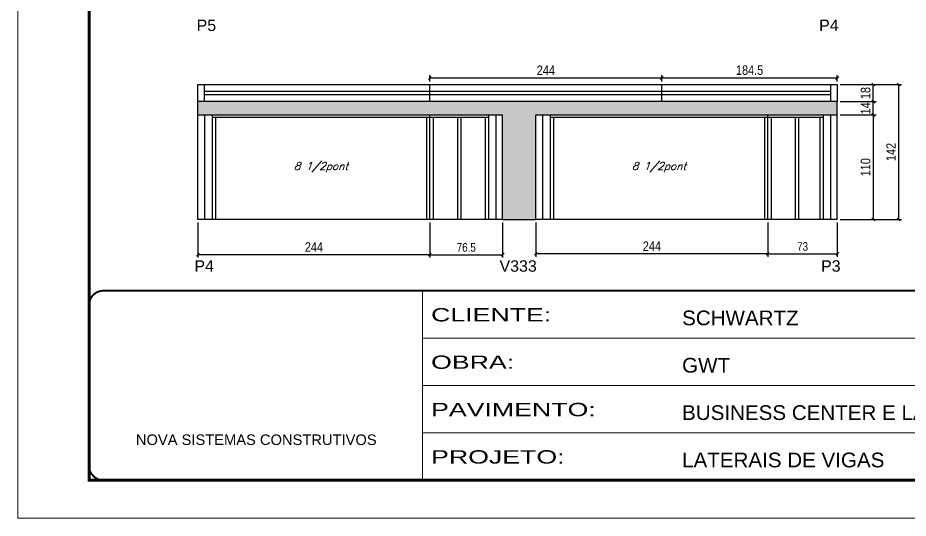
# Model space of a CAD drawing. Extents: x 13154 to 22413, y 1253 to 30260.
# Drawn here: x 17923 to 18859, y 27671 to 28197 of the extents above; entities that cross this region are included whole.
import ezdxf

# ---------------------------------------------------------------- set-up
doc = ezdxf.new("R2010")
doc.units = 0
doc.linetypes.add('CONTINUO', pattern=[0])
doc.linetypes.add('DASHED', pattern=[0.75, 0.5, -0.25])
for name, color, linetype in [('5', 5, 'Continuous'), ('COTA', 241, 'Continuous'), ('Painéis', 200, 'Continuous'), ('SARR_2.2x7', 40, 'Continuous'), ('SARR_3.5x7', 81, 'Continuous'), ('texto', 7, 'Continuous')]:
    doc.layers.add(name, color=color, linetype=linetype)
doc.layers.add('Folhas', color=255, linetype='Continuous', lineweight=9)
doc.layers.add('SARRAFO DE PRESSAO', color=251, linetype='DASHED', lineweight=9)
doc.styles.add('ARIAL', font='arial.ttf')
doc.styles.add('COTA TECNICA', font='techl___.ttf', dxfattribs={"height": 10})
doc.styles.add('COTA TECNICA-50', font='techl___.ttf', dxfattribs={"height": 9})
doc.styles.add('Romans', font='romans.shx')
doc.styles.get("Standard").update_dxf_attribs({"font": 'arial.ttf'})
doc.styles.add('Tecnologia', font='')
doc.styles.get('Tecnologia').set_extended_font_data('Forgotten Futurist')
doc.dimstyles.new('COTA PAINEL-50', dxfattribs={"dimtxt": 9, "dimasz": 3, "dimexe": 3, "dimexo": 3, "dimgap": 3, "dimtad": 1, "dimdec": 1, "dimzin": 12, "dimdsep": 46, "dimtxsty": 'COTA TECNICA-50', "dimblk1": 'OBLIQUE', "dimblk2": 'OBLIQUE', "dimsah": 1, "dimcen": 0.9, "dimclrd": 4, "dimclre": 4, "dimclrt": 240, "dimadec": 1, "dimazin": 3, "dimtfac": 1, "dimtdec": 1, "dimtmove": 0, "dimatfit": 3, "dimfxl": 1, "dimtolj": 1, "dimtzin": 12, "dimarcsym": 0})
doc.dimstyles.new('PAINEL', dxfattribs={"dimtxt": 10, "dimasz": 3, "dimexe": 3, "dimexo": 3, "dimgap": 3, "dimtad": 1, "dimdec": 1, "dimzin": 12, "dimdsep": 46, "dimtxsty": 'COTA TECNICA', "dimblk1": 'OBLIQUE', "dimblk2": 'OBLIQUE', "dimsah": 1, "dimcen": 0.9, "dimclrd": 4, "dimclre": 4, "dimclrt": 240, "dimadec": 1, "dimazin": 3, "dimtfac": 1, "dimtdec": 1, "dimtmove": 0, "dimatfit": 3, "dimfxl": 1, "dimtolj": 1, "dimtzin": 12, "dimarcsym": 0})

# ---------------------------------------------------------------- blocks, each defined once
blk = doc.blocks.new('9999999999')
at = {"color": 30, "linetype": 'CONTINUO'}
for p, q in [((98564.56, 34230.21), (98564.56, 34429.45)), ((98564.56, 34379.64), (99583.98, 34379.64)), ((98564.56, 34329.83), (99487.98, 34329.83)), ((98564.56, 34280.02), (99487.98, 34280.02))]:
    blk.add_line(p, q, dxfattribs=at)
at = {"color": 30, "linetype": 'CONTINUO', "const_width": 2}
blk.add_lwpolyline([(99583.98, 34230.21), (99583.98, 34414.45, 0.414214), (99568.98, 34429.45), (98228.98, 34429.45, 0.414214), (98213.98, 34414.45), (98213.98, 34245.21, 0.414214), (98228.98, 34230.21), (99583.98, 34230.21)], format="xyb", dxfattribs=at)
at = {"layer": 'Folhas'}
blk.add_lwpolyline([(98138.98, 34190.21), (99623.98, 34190.21), (99623.98, 35240.21), (98138.98, 35240.21)], close=True, dxfattribs=at)
at = {"layer": 'Folhas', "color": 30, "const_width": 3}
blk.add_lwpolyline([(98213.98, 34230.21), (99583.98, 34230.21), (99583.98, 35200.21), (98213.98, 35200.21)], close=True, dxfattribs=at)
at = {"color": 7, "linetype": 'Continuous', "ltscale": 5, "style": 'ARIAL'}
for s, height, p in [('SCHWARTZ', 15.483, (98837.68, 34393.13)), ('GWT', 15.483, (98837.68, 34343.32)), ('BUSINESS CENTER E LAZER - PROJEÇÃO', 15.4829, (98837.68, 34293.51)), ('NOVA SISTEMAS CONSTRUTIVOS', 11.0592, (98263.19, 34267.21)), ('LATERAIS DE VIGAS', 15.4829, (98837.68, 34243.7))]:
    blk.add_text(s, height=height, dxfattribs=at).set_placement(p)
at = {"layer": 'Folhas', "color": 7, "style": 'Tecnologia', "width": 1.5}
for s, p in [('CLIENTE:', (98573.65, 34397.17)), ('OBRA:', (98573.65, 34347.31)), ('PAVIMENTO:', (98573.65, 34297.5)), ('PROJETO:', (98573.65, 34247.69))]:
    blk.add_text(s, height=14, dxfattribs=at).set_placement(p)
blk = doc.blocks.new('_Oblique')
at = {"color": 0, "linetype": 'ByBlock', "lineweight": -2}
blk.add_line((-0.5, -0.5), (0.5, 0.5), dxfattribs=at)
blk = doc.blocks.new('*D251')
at = {"layer": 'COTA', "color": 4, "linetype": 'ByBlock', "lineweight": -2, "transparency": 16777216}
for p, q in [((18356.29, 27981.74), (18356.29, 27944.76)), ((18432.79, 27981.74), (18432.79, 27944.76)), ((18356.29, 27947.76), (18432.79, 27947.76))]:
    blk.add_line(p, q, dxfattribs=at)
at = {"layer": 'Defpoints', "color": 0, "linetype": 'ByBlock', "transparency": 16777216}
for p in [(18356.29, 27984.74), (18432.79, 27984.74), (18432.79, 27947.76)]:
    blk.add_point(p, dxfattribs=at)
at = {"layer": 'COTA', "color": 4, "linetype": 'ByBlock', "lineweight": -2, "transparency": 16777216, "xscale": 3, "yscale": 3, "zscale": 3, "rotation": 180}
blk.add_blockref('_Oblique', (18356.29, 27947.76), dxfattribs=at)
at = {"layer": 'COTA', "color": 4, "linetype": 'ByBlock', "lineweight": -2, "transparency": 16777216, "xscale": 3, "yscale": 3, "zscale": 3}
blk.add_blockref('_Oblique', (18432.79, 27947.76), dxfattribs=at)
at = {"layer": 'COTA', "color": 240, "linetype": 'ByBlock', "transparency": 16777216, "insert": (18394.54, 27955.35), "char_height": 9, "attachment_point": 5, "style": 'COTA TECNICA-50'}
blk.add_mtext('\\A1;76.5', dxfattribs=at)
blk = doc.blocks.new('*D1355')
at = {"layer": 'COTA', "color": 4, "linetype": 'ByBlock', "lineweight": -2, "transparency": 16777216}
for p, q in [((18112.29, 27981.74), (18112.29, 27944.76)), ((18356.29, 27981.74), (18356.29, 27944.76)), ((18356.29, 27947.76), (18112.29, 27947.76))]:
    blk.add_line(p, q, dxfattribs=at)
at = {"layer": 'Defpoints', "color": 0, "linetype": 'ByBlock', "transparency": 16777216}
for p in [(18112.29, 27984.74), (18356.29, 27984.74), (18112.29, 27947.76)]:
    blk.add_point(p, dxfattribs=at)
at = {"layer": 'COTA', "color": 4, "linetype": 'ByBlock', "lineweight": -2, "transparency": 16777216, "xscale": 3, "yscale": 3, "zscale": 3, "rotation": 180}
blk.add_blockref('_Oblique', (18112.29, 27947.76), dxfattribs=at)
at = {"layer": 'COTA', "color": 4, "linetype": 'ByBlock', "lineweight": -2, "transparency": 16777216, "xscale": 3, "yscale": 3, "zscale": 3}
blk.add_blockref('_Oblique', (18356.29, 27947.76), dxfattribs=at)
at = {"layer": 'COTA', "color": 240, "linetype": 'ByBlock', "transparency": 16777216, "insert": (18234.29, 27955.83), "char_height": 10, "attachment_point": 5, "style": 'COTA TECNICA'}
blk.add_mtext('\\A1;244', dxfattribs=at)
blk = doc.blocks.new('*D254')
at = {"layer": 'COTA', "color": 4, "linetype": 'ByBlock', "lineweight": -2, "transparency": 16777216}
for p, q in [((18711.79, 27981.74), (18711.79, 27945.66)), ((18784.79, 27981.74), (18784.79, 27945.66)), ((18711.79, 27948.66), (18784.79, 27948.66))]:
    blk.add_line(p, q, dxfattribs=at)
at = {"layer": 'Defpoints', "color": 0, "linetype": 'ByBlock', "transparency": 16777216}
for p in [(18711.79, 27984.74), (18784.79, 27984.74), (18784.79, 27948.66)]:
    blk.add_point(p, dxfattribs=at)
at = {"layer": 'COTA', "color": 4, "linetype": 'ByBlock', "lineweight": -2, "transparency": 16777216, "xscale": 3, "yscale": 3, "zscale": 3, "rotation": 180}
blk.add_blockref('_Oblique', (18711.79, 27948.66), dxfattribs=at)
at = {"layer": 'COTA', "color": 4, "linetype": 'ByBlock', "lineweight": -2, "transparency": 16777216, "xscale": 3, "yscale": 3, "zscale": 3}
blk.add_blockref('_Oblique', (18784.79, 27948.66), dxfattribs=at)
at = {"layer": 'COTA', "color": 240, "linetype": 'ByBlock', "transparency": 16777216, "insert": (18748.29, 27956.35), "char_height": 9, "attachment_point": 5, "style": 'COTA TECNICA-50'}
blk.add_mtext('\\A1;73', dxfattribs=at)
blk = doc.blocks.new('*D1356')
at = {"layer": 'COTA', "color": 4, "linetype": 'ByBlock', "lineweight": -2, "transparency": 16777216}
for p, q in [((18467.79, 27981.74), (18467.79, 27945.66)), ((18711.79, 27981.74), (18711.79, 27945.66)), ((18711.79, 27948.66), (18467.79, 27948.66))]:
    blk.add_line(p, q, dxfattribs=at)
at = {"layer": 'Defpoints', "color": 0, "linetype": 'ByBlock', "transparency": 16777216}
for p in [(18467.79, 27984.74), (18711.79, 27984.74), (18467.79, 27948.66)]:
    blk.add_point(p, dxfattribs=at)
at = {"layer": 'COTA', "color": 4, "linetype": 'ByBlock', "lineweight": -2, "transparency": 16777216, "xscale": 3, "yscale": 3, "zscale": 3, "rotation": 180}
blk.add_blockref('_Oblique', (18467.79, 27948.66), dxfattribs=at)
at = {"layer": 'COTA', "color": 4, "linetype": 'ByBlock', "lineweight": -2, "transparency": 16777216, "xscale": 3, "yscale": 3, "zscale": 3}
blk.add_blockref('_Oblique', (18711.79, 27948.66), dxfattribs=at)
at = {"layer": 'COTA', "color": 240, "linetype": 'ByBlock', "transparency": 16777216, "insert": (18589.79, 27956.73), "char_height": 10, "attachment_point": 5, "style": 'COTA TECNICA'}
blk.add_mtext('\\A1;244', dxfattribs=at)
blk = doc.blocks.new('*D1357')
at = {"layer": 'COTA', "color": 4, "linetype": 'ByBlock', "lineweight": -2, "transparency": 16777216}
for p, q in [((18787.79, 28094.74), (18825.61, 28094.74)), ((18822.61, 28094.74), (18822.61, 27984.74)), ((18787.79, 27984.74), (18825.61, 27984.74))]:
    blk.add_line(p, q, dxfattribs=at)
at = {"layer": 'Defpoints', "color": 0, "linetype": 'ByBlock', "transparency": 16777216}
for p in [(18784.79, 28094.74), (18784.79, 27984.74), (18822.61, 27984.74)]:
    blk.add_point(p, dxfattribs=at)
at = {"layer": 'COTA', "color": 4, "linetype": 'ByBlock', "lineweight": -2, "transparency": 16777216, "xscale": 3, "yscale": 3, "zscale": 3}
for p, rotation in [((18822.61, 28094.74), 90), ((18822.61, 27984.74), 270)]:
    blk.add_blockref('_Oblique', p, dxfattribs=dict(at, rotation=rotation))
at = {"layer": 'COTA', "color": 240, "linetype": 'ByBlock', "transparency": 16777216, "insert": (18814.51, 28039.74), "char_height": 10, "attachment_point": 5, "rotation": 90, "style": 'COTA TECNICA'}
blk.add_mtext('\\A1;110', dxfattribs=at)
blk = doc.blocks.new('*D1358')
at = {"layer": 'COTA', "color": 4, "linetype": 'ByBlock', "lineweight": -2, "transparency": 16777216}
for p, q in [((18787.79, 28108.74), (18825.61, 28108.74)), ((18822.61, 28094.74), (18822.61, 28108.74)), ((18787.79, 28094.74), (18825.61, 28094.74))]:
    blk.add_line(p, q, dxfattribs=at)
at = {"layer": 'Defpoints', "color": 0, "linetype": 'ByBlock', "transparency": 16777216}
for p in [(18784.79, 28108.74), (18822.61, 28108.74), (18784.79, 28094.74)]:
    blk.add_point(p, dxfattribs=at)
at = {"layer": 'COTA', "color": 4, "linetype": 'ByBlock', "lineweight": -2, "transparency": 16777216, "xscale": 3, "yscale": 3, "zscale": 3}
for p, rotation in [((18822.61, 28108.74), 90), ((18822.61, 28094.74), 270)]:
    blk.add_blockref('_Oblique', p, dxfattribs=dict(at, rotation=rotation))
at = {"layer": 'COTA', "color": 240, "linetype": 'ByBlock', "transparency": 16777216, "insert": (18814.54, 28101.74), "char_height": 10, "attachment_point": 5, "rotation": 90, "style": 'COTA TECNICA'}
blk.add_mtext('\\A1;14', dxfattribs=at)
blk = doc.blocks.new('*D1359')
at = {"layer": 'COTA', "color": 4, "linetype": 'ByBlock', "lineweight": -2, "transparency": 16777216}
for p, q in [((18787.79, 28126.74), (18825.61, 28126.74)), ((18822.61, 28108.74), (18822.61, 28126.74)), ((18787.79, 28108.74), (18825.61, 28108.74))]:
    blk.add_line(p, q, dxfattribs=at)
at = {"layer": 'Defpoints', "color": 0, "linetype": 'ByBlock', "transparency": 16777216}
for p in [(18784.79, 28126.74), (18822.61, 28126.74), (18784.79, 28108.74)]:
    blk.add_point(p, dxfattribs=at)
at = {"layer": 'COTA', "color": 4, "linetype": 'ByBlock', "lineweight": -2, "transparency": 16777216, "xscale": 3, "yscale": 3, "zscale": 3}
for p, rotation in [((18822.61, 28126.74), 90), ((18822.61, 28108.74), 270)]:
    blk.add_blockref('_Oblique', p, dxfattribs=dict(at, rotation=rotation))
at = {"layer": 'COTA', "color": 240, "linetype": 'ByBlock', "transparency": 16777216, "insert": (18814.52, 28117.74), "char_height": 10, "attachment_point": 5, "rotation": 90, "style": 'COTA TECNICA'}
blk.add_mtext('\\A1;18', dxfattribs=at)
blk = doc.blocks.new('*D1360')
at = {"layer": 'COTA', "color": 4, "linetype": 'ByBlock', "lineweight": -2, "transparency": 16777216}
for p, q in [((18787.79, 28126.74), (18852.43, 28126.74)), ((18849.43, 27984.74), (18849.43, 28126.74)), ((18787.79, 27984.74), (18852.43, 27984.74))]:
    blk.add_line(p, q, dxfattribs=at)
at = {"layer": 'Defpoints', "color": 0, "linetype": 'ByBlock', "transparency": 16777216}
for p in [(18784.79, 28126.74), (18849.43, 28126.74), (18784.79, 27984.74)]:
    blk.add_point(p, dxfattribs=at)
at = {"layer": 'COTA', "color": 4, "linetype": 'ByBlock', "lineweight": -2, "transparency": 16777216, "xscale": 3, "yscale": 3, "zscale": 3}
for p, rotation in [((18849.43, 28126.74), 90), ((18849.43, 27984.74), 270)]:
    blk.add_blockref('_Oblique', p, dxfattribs=dict(at, rotation=rotation))
at = {"layer": 'COTA', "color": 240, "linetype": 'ByBlock', "transparency": 16777216, "insert": (18841.36, 28055.74), "char_height": 10, "attachment_point": 5, "rotation": 90, "style": 'COTA TECNICA'}
blk.add_mtext('\\A1;142', dxfattribs=at)
blk = doc.blocks.new('*D1361')
at = {"layer": 'COTA', "color": 4, "linetype": 'ByBlock', "lineweight": -2, "transparency": 16777216}
for p, q in [((18356.29, 28129.74), (18356.29, 28136.69)), ((18356.29, 28133.69), (18600.29, 28133.69)), ((18600.29, 28129.74), (18600.29, 28136.69))]:
    blk.add_line(p, q, dxfattribs=at)
at = {"layer": 'Defpoints', "color": 0, "linetype": 'ByBlock', "transparency": 16777216}
for p in [(18600.29, 28133.69), (18356.29, 28126.74), (18600.29, 28126.74)]:
    blk.add_point(p, dxfattribs=at)
at = {"layer": 'COTA', "color": 4, "linetype": 'ByBlock', "lineweight": -2, "transparency": 16777216, "xscale": 3, "yscale": 3, "zscale": 3, "rotation": 180}
blk.add_blockref('_Oblique', (18356.29, 28133.69), dxfattribs=at)
at = {"layer": 'COTA', "color": 4, "linetype": 'ByBlock', "lineweight": -2, "transparency": 16777216, "xscale": 3, "yscale": 3, "zscale": 3}
blk.add_blockref('_Oblique', (18600.29, 28133.69), dxfattribs=at)
at = {"layer": 'COTA', "color": 240, "linetype": 'ByBlock', "transparency": 16777216, "insert": (18478.29, 28141.76), "char_height": 10, "attachment_point": 5, "style": 'COTA TECNICA'}
blk.add_mtext('\\A1;244', dxfattribs=at)
blk = doc.blocks.new('*D1362')
at = {"layer": 'COTA', "color": 4, "linetype": 'ByBlock', "lineweight": -2, "transparency": 16777216}
for p, q in [((18600.29, 28129.74), (18600.29, 28136.69)), ((18600.29, 28133.69), (18784.79, 28133.69)), ((18784.79, 28129.74), (18784.79, 28136.69))]:
    blk.add_line(p, q, dxfattribs=at)
at = {"layer": 'Defpoints', "color": 0, "linetype": 'ByBlock', "transparency": 16777216}
for p in [(18784.79, 28133.69), (18600.29, 28126.74), (18784.79, 28126.74)]:
    blk.add_point(p, dxfattribs=at)
at = {"layer": 'COTA', "color": 4, "linetype": 'ByBlock', "lineweight": -2, "transparency": 16777216, "xscale": 3, "yscale": 3, "zscale": 3, "rotation": 180}
blk.add_blockref('_Oblique', (18600.29, 28133.69), dxfattribs=at)
at = {"layer": 'COTA', "color": 4, "linetype": 'ByBlock', "lineweight": -2, "transparency": 16777216, "xscale": 3, "yscale": 3, "zscale": 3}
blk.add_blockref('_Oblique', (18784.79, 28133.69), dxfattribs=at)
at = {"layer": 'COTA', "color": 240, "linetype": 'ByBlock', "transparency": 16777216, "insert": (18692.54, 28141.82), "char_height": 10, "attachment_point": 5, "style": 'COTA TECNICA'}
blk.add_mtext('\\A1;184.5', dxfattribs=at)

msp = doc.modelspace()

# ---------------------------------------------------------------- hatches: boundary and pattern name
at = {"layer": 'COTA', "linetype": 'ByBlock'}
h = msp.add_hatch(dxfattribs=at)
h.set_pattern_fill('AR-CONC', color=256, scale=0.03)
h.set_pattern_definition([(50, (-115866.1203, -5371.0305), (5.46554007, -0.47817257), [0.5715, -6.2865]), (355, (-115866.12, -5371.0305), (-1.05730264, 5.73170536), [0.4572, -5.02921753]), (100.4514447, (-115865.665, -5371.0704), (4.40823741, 5.25353256), [0.48570026, -5.34270734]), (46.1842, (-115866.12, -5369.5065), (8.13237123, -1.26126984), [0.85725, -9.42975]), (96.6355576, (-115865.4426, -5369.612), (7.122124, 7.42278374), [0.7285507, -8.01406824]), (351.184151, (-115866.12, -5369.5065), (7.122124, 7.42278374), [0.685799, -7.54379196]), (21, (-115865.3583, -5369.8875), (4.54843174, -3.06795595), [0.5715, -6.2865]), (326, (-115865.358, -5369.8875), (1.85406085, 5.52563898), [0.4572, -5.0292]), (71.451445, (-115864.979, -5370.143), (6.40249258, 2.45768307), [0.48570026, -5.34269813]), (37.5, (-115866.1203, -5371.0305), (0.092658098, 2.536651166), [0, -4.96824, 0, -5.1054, 0, -5.04825]), (7.5, (-115866.1203, -5371.0305), (2.004589875, 3.005417245), [0, -2.91084, 0, -4.85394, 0, -1.92405]), (327.5, (-115867.8195, -5371.0305), (4.067717855, -0.17186232), [0, -1.905, 0, -5.9436, 0, -7.8867]), (317.5, (-115868.5815, -5371.0305), (4.44387544, 0.76279473), [0, -2.4765, 0, -3.94716, 0, -5.6007])])
h.paths.add_polyline_path([(18467.79, 28094.74), (18784.79, 28094.74), (18784.79, 28108.74), (18112.29, 28108.74), (18112.29, 28094.74), (18432.79, 28094.74), (18432.79, 27984.74), (18467.79, 27984.74)])

# ---------------------------------------------------------------- linework, layer by layer
for p, q in [((18112.29, 28094.74), (18112.29, 28108.74)), ((18784.79, 28094.74), (18784.79, 28108.74)), ((18432.79, 27984.74), (18467.79, 27984.74))]:
    msp.add_line(p, q, dxfattribs=at)
at = {"layer": 'Painéis', "linetype": 'Continuous'}
for p, q in [((18112.29, 28108.74), (18112.29, 28126.74)), ((18112.29, 28126.74), (18784.79, 28126.74)), ((18356.29, 28108.74), (18356.29, 28126.74)), ((18600.29, 28108.74), (18600.29, 28126.74)), ((18784.79, 28126.74), (18784.79, 28108.74)), ((18784.79, 28108.74), (18112.29, 28108.74)), ((18112.29, 27984.74), (18112.29, 28094.74)), ((18112.29, 28094.74), (18432.79, 28094.74)), ((18356.29, 27984.74), (18356.29, 28094.74)), ((18432.79, 27984.74), (18432.79, 28094.74)), ((18467.79, 27984.74), (18467.79, 28094.74)), ((18467.79, 28094.74), (18784.79, 28094.74)), ((18711.79, 27984.74), (18711.79, 28094.74)), ((18784.79, 27984.74), (18784.79, 28094.74)), ((18432.79, 27984.74), (18112.29, 27984.74)), ((18784.79, 27984.74), (18467.79, 27984.74))]:
    msp.add_line(p, q, dxfattribs=at)
at = {"layer": 'SARR_2.2x7', "linetype": 'Continuous'}
for p, q in [((18119.29, 28108.74), (18119.29, 28126.74)), ((18777.79, 28126.74), (18777.79, 28108.74)), ((18119.29, 28119.74), (18356.29, 28119.74)), ((18356.29, 28115.74), (18119.29, 28115.74)), ((18356.29, 28119.74), (18600.29, 28119.74)), ((18600.29, 28115.74), (18356.29, 28115.74)), ((18600.29, 28119.74), (18777.79, 28119.74)), ((18777.79, 28115.74), (18600.29, 28115.74)), ((18119.29, 28094.74), (18119.29, 27984.74)), ((18425.79, 28094.74), (18425.79, 27984.74)), ((18474.79, 28094.74), (18474.79, 27984.74)), ((18777.79, 28094.74), (18777.79, 27984.74)), ((18127.29, 28092.54), (18356.29, 28092.54)), ((18356.29, 28092.54), (18417.79, 28092.54)), ((18482.79, 28092.54), (18711.79, 28092.54)), ((18711.79, 28092.54), (18769.79, 28092.54))]:
    msp.add_line(p, q, dxfattribs=at)
at = {"layer": 'SARR_3.5x7'}
for p, q in [((18127.29, 28094.74), (18127.29, 27984.74)), ((18417.79, 28094.74), (18417.79, 27984.74)), ((18482.79, 28094.74), (18482.79, 27984.74)), ((18769.79, 28094.74), (18769.79, 27984.74)), ((18130.79, 28092.54), (18130.79, 27984.74)), ((18352.79, 28092.54), (18352.79, 27984.74)), ((18359.79, 28092.54), (18359.79, 27984.74)), ((18385.35, 28092.54), (18385.35, 27984.74)), ((18388.85, 28092.54), (18388.85, 27984.74)), ((18414.29, 28092.54), (18414.29, 27984.74)), ((18486.29, 28092.54), (18486.29, 27984.74)), ((18708.29, 28092.54), (18708.29, 27984.74)), ((18715.29, 28092.54), (18715.29, 27984.74)), ((18740.35, 28092.54), (18740.35, 27984.74)), ((18743.85, 28092.54), (18743.85, 27984.74)), ((18766.29, 28092.54), (18766.29, 27984.74))]:
    msp.add_line(p, q, dxfattribs=at)

# ---------------------------------------------------------------- block references
at = {"layer": 'SARRAFO DE PRESSAO', "color": 6, "linetype": 'ByBlock'}
msp.add_blockref('9999999999', (-80216.1, -6519.61), dxfattribs=at)

# ---------------------------------------------------------------- texts
at = {"layer": '5', "linetype": 'Continuous'}
for s, p in [('P5', (18110.96, 28183.01)), ('P4', (18765.74, 28183.01)), ('P4', (18108.59, 27929.86)), ('V333', (18429.56, 27929.86)), ('P3', (18767.77, 27929.86))]:
    msp.add_text(s, height=12, rotation=359.99996, dxfattribs=at).set_placement(p)
at = {"layer": 'texto', "color": 2, "char_height": 8, "attachment_point": 5, "style": 'Romans'}
for insert in [(18241.79, 28039.74), (18597.29, 28039.74)]:
    msp.add_mtext('{\\Q19;\\C256;8 1/2pont}', dxfattribs=dict(at, insert=insert))

# ---------------------------------------------------------------- dimensions: what is measured, and where the dimension line sits
at = {"layer": 'COTA', "linetype": 'ByBlock'}
dim = msp.add_linear_dim(base=(18600.29, 28133.69), p1=(18356.29, 28126.74), p2=(18600.29, 28126.74), dimstyle='PAINEL', dxfattribs=at)
dim.commit()
dim.dimension.update_dxf_attribs({"geometry": '*D1361', "text_midpoint": (18478.29, 28141.76)})
dim = msp.add_linear_dim(base=(18784.79, 28133.69), p1=(18600.29, 28126.74), p2=(18784.79, 28126.74), dimstyle='PAINEL', override={"dimtmove": 1}, dxfattribs=at)
dim.commit()
dim.dimension.update_dxf_attribs({"geometry": '*D1362', "text_midpoint": (18692.54, 28141.82)})
for base, p1, p2, angle, picture, middle in [((18822.61, 28126.74), (18784.79, 28108.74), (18784.79, 28126.74), 90, '*D1359', (18814.52, 28117.74)), ((18849.43, 28126.74), (18784.79, 27984.74), (18784.79, 28126.74), 90, '*D1360', (18841.36, 28055.74)), ((18822.61, 27984.74), (18784.79, 28094.74), (18784.79, 27984.74), 90, '*D1357', (18814.51, 28039.74)), ((18112.29, 27947.76), (18356.29, 27984.74), (18112.29, 27984.74), 180, '*D1355', (18234.29, 27955.83)), ((18467.79, 27948.66), (18711.79, 27984.74), (18467.79, 27984.74), 180, '*D1356', (18589.79, 27956.73))]:
    dim = msp.add_linear_dim(base=base, p1=p1, p2=p2, angle=angle, dimstyle='PAINEL', dxfattribs=at)
    dim.commit()
    dim.dimension.update_dxf_attribs({"geometry": picture, "text_midpoint": middle})
dim = msp.add_linear_dim(base=(18822.61, 28108.74), p1=(18784.79, 28094.74), p2=(18784.79, 28108.74), angle=90, dimstyle='PAINEL', dxfattribs=at)
dim.commit()
dim.dimension.update_dxf_attribs({"geometry": '*D1358', "text_midpoint": (18822.61, 28101.74), "dimtype": 160})
for base, p1, p2, picture, middle in [((18432.79, 27947.76), (18356.29, 27984.74), (18432.79, 27984.74), '*D251', (18394.54, 27955.35)), ((18784.79, 27948.66), (18711.79, 27984.74), (18784.79, 27984.74), '*D254', (18748.29, 27956.35))]:
    dim = msp.add_linear_dim(base=base, p1=p1, p2=p2, angle=180, dimstyle='COTA PAINEL-50', override={"dimarcsym": 1}, dxfattribs=at)
    dim.commit()
    dim.dimension.update_dxf_attribs({"geometry": picture, "text_midpoint": middle})

doc.saveas('drawing.dxf')
